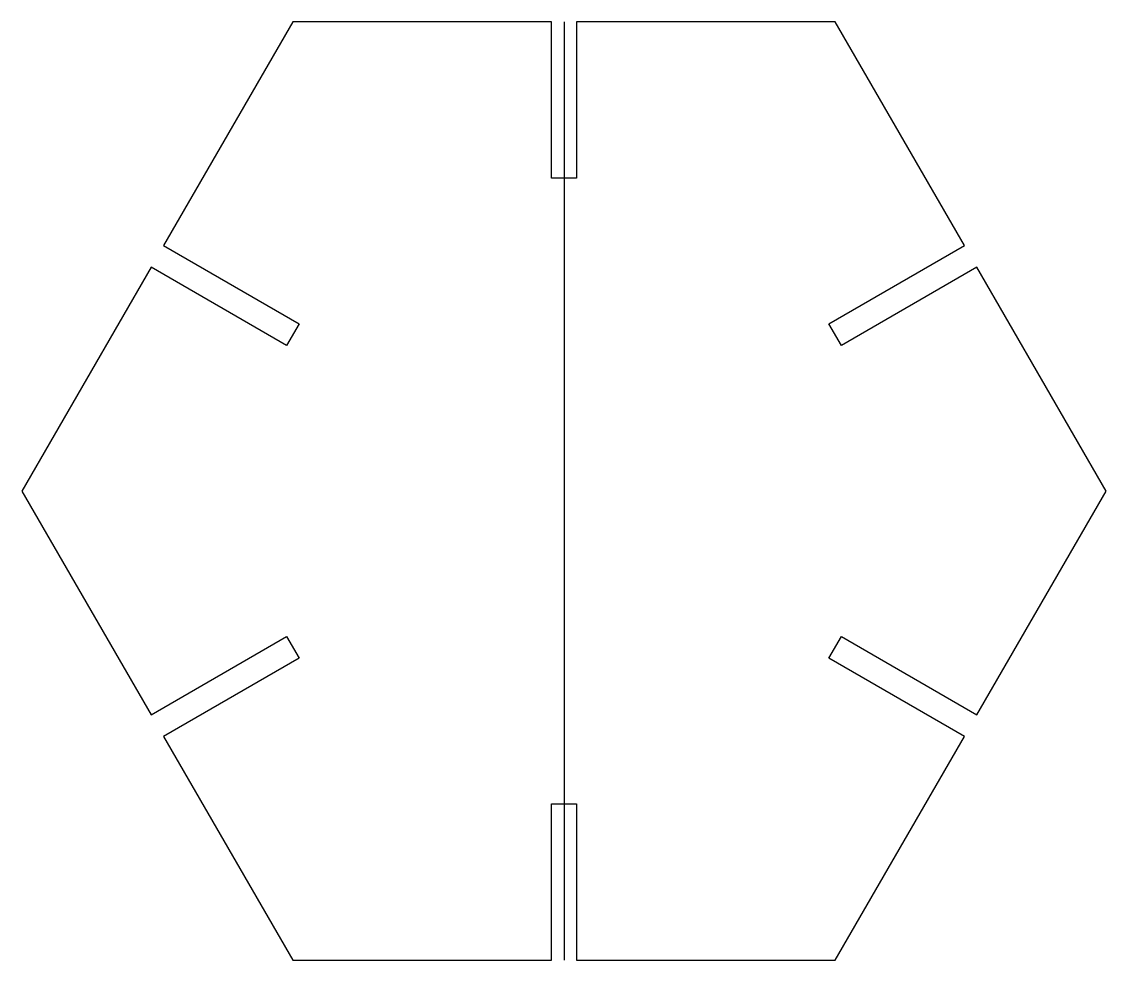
# Model space of a CAD drawing. Header units: millimetres. Extents: x -19 to 119, y -10 to 110.
import ezdxf

# ---------------------------------------------------------------- set-up
doc = ezdxf.new("R2010")
doc.units = ezdxf.units.MM
doc.layers.get('0').update_dxf_attribs({"linetype": 'CONTINUOUS'})

msp = doc.modelspace()

# ---------------------------------------------------------------- linework, layer by layer
msp.add_line((50, 110), (50, -10))
msp.add_lwpolyline([(48.4, -10), (48.4, 10), (51.6, 10), (51.6, -10), (84.64, -10), (101.16, 18.61), (83.84, 28.61), (85.44, 31.39), (102.76, 21.39), (119.28, 50), (102.76, 78.61), (85.44, 68.61), (83.84, 71.39), (101.16, 81.39), (84.64, 110), (51.6, 110), (51.6, 90), (48.4, 90), (48.4, 110), (15.36, 110), (-1.16, 81.39), (16.16, 71.39), (14.56, 68.61), (-2.76, 78.61), (-19.28, 50), (-2.76, 21.39), (14.56, 31.39), (16.16, 28.61), (-1.16, 18.61), (15.36, -10)], close=True)

doc.saveas('drawing.dxf')
